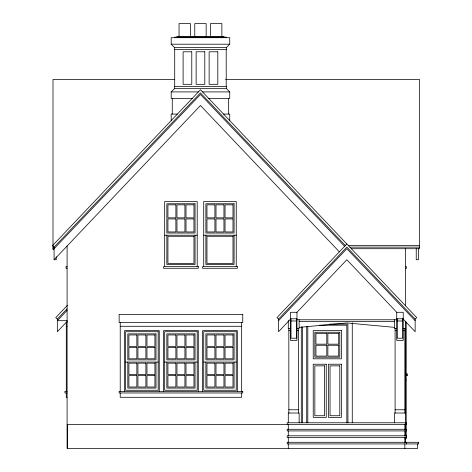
<?xml version="1.0" encoding="UTF-8"?>
<svg xmlns="http://www.w3.org/2000/svg" width="472" height="472" viewBox="0 0 472 472"><rect width="100%" height="100%" fill="white"/><g stroke="black" fill="none" stroke-linecap="round" stroke-linejoin="round"><path stroke-width="0.71" d="M56.251 256.792L56.251 259.736L54.085 259.736L200.464 105.492L339.368 251.859M67.407 305.349L55.761 317.621L57.336 319.113L57.336 331.716L67.301 321.214M57.336 319.113L67.095 308.83M67.095 310.405L57.336 320.689L67.101 320.689M346.843 243.983L276.958 317.621L278.533 319.113L278.533 331.716L290.457 319.149M278.533 319.113L346.843 247.133L415.153 319.113L415.153 331.716L403.224 319.149M278.533 320.689L346.843 248.709L415.153 320.689M296.965 312.293L290.457 312.293L290.457 340.377L296.965 340.377L296.965 312.293L346.843 259.736L396.722 312.293L396.722 340.377L403.224 340.377L403.224 312.293L396.722 312.293M192.228 98.418L171.188 98.418L171.188 91.91L174.439 88.659L226.483 88.659L229.74 91.91L229.74 98.418L208.695 98.418M226.483 47.454L229.74 44.203L229.74 37.695L171.188 37.695L171.188 44.203L174.439 47.454L226.483 47.454L226.483 49.625L174.439 49.625L174.439 47.454M415.153 319.113L416.723 317.621L200.464 89.739L52.51 245.641L54.085 247.133L54.085 259.736M299.136 327.367L346.843 322.948L394.551 327.367M171.188 44.203L229.74 44.203M174.669 79.461L53 79.461L53 249.853L200.464 94.465L344.601 246.349M225.551 79.461L419.49 79.461L419.49 248.709L351.327 248.709M171.188 91.91L198.405 91.91M202.523 91.91L229.74 91.91M177.36 114.082L171.188 114.082L171.188 120.59M223.563 114.082L229.74 114.082L229.74 120.59M164.681 235.203L197.207 235.203M203.715 235.203L236.242 235.203M348.413 245.641L419.49 245.641M53 247.133L54.085 247.133L200.464 92.89L345.345 245.558M349.835 247.133L419.49 247.133M53 248.709L54.085 248.709M67.095 266.645L66.009 266.645L66.009 268.273L67.095 268.273M405.395 266.645L406.481 266.645L406.481 268.273L405.395 268.273M290.457 318.795L296.965 318.795M396.722 318.795L403.224 318.795M296.965 319.774L396.722 319.774M291 320.966L296.422 320.966M397.265 320.966L402.681 320.966M299.136 321.402L394.551 321.402M67.095 322.488L66.281 322.488L66.281 391.341M329.533 324.111L347.929 324.111L347.929 422.782M319.591 325.196L346.843 325.196L346.843 422.782M66.281 326.282L67.095 326.282M120.224 326.282L241.664 326.282M290.457 328.453L288.292 328.453L288.292 320.5M296.965 328.453L299.136 328.453L299.136 319.774M396.722 328.453L394.551 328.453L394.551 319.774M403.224 328.453L405.395 328.453M288.834 330.618L290.457 330.618M296.965 330.618L298.593 330.618M395.093 330.618L396.722 330.618M403.224 330.618L404.852 330.618M125.646 362.065L158.173 362.065M164.681 362.065L197.207 362.065M203.715 362.065L236.242 362.065M405.395 373.989L407.56 373.989L407.56 375.618L405.395 375.618M405.395 379.954L406.209 379.954M67.095 391.341L64.924 391.341L64.924 392.964L67.095 392.964M67.095 397.3L66.281 397.3L66.281 392.964M288.834 409.773L298.593 409.773M395.093 409.773L404.852 409.773M405.395 413.024L394.551 413.024L394.551 422.782M67.095 424.411L406.481 424.411L406.481 422.782L287.206 422.782L287.206 424.411M67.095 429.833L67.638 429.833M404.852 438.842L406.209 438.842L406.209 322.028M418.404 248.709L418.404 259.736L416.239 259.736L416.239 248.709M417.59 443.928L417.59 448.4L67.095 448.4L67.095 246.024M406.481 442.299L406.481 443.928M406.457 436.199L406.457 437.827M405.395 248.237L405.395 305.679M405.395 321.22L405.395 429.461M405.395 430.906L405.395 435.957M405.395 437.402L405.395 442.689M404.852 328.453L404.852 413.024M404.852 424.411L404.852 429.461M404.852 430.906L404.852 435.957M404.852 437.402L404.852 442.689M404.852 443.928L404.852 448.4M402.681 318.795L402.681 338.212L397.265 338.212L397.265 318.795M395.093 328.453L395.093 413.024M352.265 322.718L352.265 422.782M307.809 326.665L307.809 422.782M306.723 326.323L306.723 422.782M302.387 327.131L302.387 422.782M301.301 326.807L301.301 422.782M299.136 422.782L299.136 413.024L288.292 413.024L288.292 422.782M298.593 328.453L298.593 413.024M296.422 318.795L296.422 338.212L291 338.212L291 318.795M288.834 328.453L288.834 413.024M288.292 424.411L288.292 429.496M288.292 430.918L288.292 436.039M288.292 437.42L288.292 442.583M288.292 443.928L288.292 448.4M241.664 322.488L241.664 391.341M241.664 392.964L241.664 397.3L120.224 397.3L120.224 392.964M237.327 391.341L237.327 330.618L202.63 330.618L202.63 391.341M236.242 266.645L236.242 201.585L203.715 201.585L203.715 266.645M234.077 235.203L234.077 264.479L205.886 264.479L205.886 235.203M234.077 362.065L234.077 388.084L205.886 388.084L205.886 362.065M228.654 98.418L228.654 114.082M226.483 88.659L226.483 86.488L174.439 86.488L174.439 88.659M226.212 37.695L226.212 37.152L174.711 37.152L174.711 37.695M226.212 49.625L226.212 86.488M224.047 37.152L224.047 36.609L176.882 36.609L176.882 37.152M221.875 36.609L221.875 23.6L210.494 23.6L210.494 36.609M206.158 36.609L206.158 23.6L194.771 23.6L194.771 36.609M198.293 391.341L198.293 330.618L163.595 330.618L163.595 391.341M197.207 266.645L197.207 201.585L164.681 201.585L164.681 266.645M195.042 235.203L195.042 264.479L166.852 264.479L166.852 235.203M195.042 362.065L195.042 388.084L166.852 388.084L166.852 362.065M190.434 36.609L190.434 23.6L179.047 23.6L179.047 36.609M174.711 49.625L174.711 86.488M172.268 98.418L172.268 114.082M159.259 391.341L159.259 330.618L124.561 330.618L124.561 391.341M156.008 362.065L156.008 388.084L127.818 388.084L127.818 362.065M120.224 322.488L120.224 391.341M67.638 424.411L67.638 448.4M191.785 51.79L183.112 51.79L183.112 84.323L191.785 84.323L191.785 51.79M204.801 51.79L196.128 51.79L196.128 84.323L204.801 84.323L204.801 51.79M217.81 51.79L209.137 51.79L209.137 84.323L217.81 84.323L217.81 51.79M195.042 203.757L166.852 203.757L166.852 233.032L195.042 233.032L195.042 203.757M234.077 203.757L205.886 203.757L205.886 233.032L234.077 233.032L234.077 203.757M175.885 204.842L167.932 204.842L167.932 217.852L175.885 217.852L175.885 204.842M184.924 204.842L176.97 204.842L176.97 217.852L184.924 217.852L184.924 204.842M193.957 204.842L186.003 204.842L186.003 217.852L193.957 217.852L193.957 204.842M214.919 204.842L206.966 204.842L206.966 217.852L214.919 217.852L214.919 204.842M223.958 204.842L216.005 204.842L216.005 217.852L223.958 217.852L223.958 204.842M232.991 204.842L225.038 204.842L225.038 217.852L232.991 217.852L232.991 204.842M175.885 218.937L167.932 218.937L167.932 231.947L175.885 231.947L175.885 218.937M184.924 218.937L176.97 218.937L176.97 231.947L184.924 231.947L184.924 218.937M193.957 218.937L186.003 218.937L186.003 231.947L193.957 231.947L193.957 218.937M214.919 218.937L206.966 218.937L206.966 231.947L214.919 231.947L214.919 218.937M223.958 218.937L216.005 218.937L216.005 231.947L223.958 231.947L223.958 218.937M232.991 218.937L225.038 218.937L225.038 231.947L232.991 231.947L232.991 218.937M193.957 236.283L167.932 236.283L167.932 263.394L193.957 263.394L193.957 236.283M232.991 236.283L206.966 236.283L206.966 263.394L232.991 263.394L232.991 236.283M198.293 266.645L163.595 266.645L163.595 268.273L198.293 268.273L198.293 266.645M237.327 266.645L202.63 266.645L202.63 268.273L237.327 268.273L237.327 266.645M242.75 314.352L119.139 314.352L119.139 322.488L242.75 322.488L242.75 314.352M341.421 330.618L313.231 330.618L313.231 358.808L341.421 358.808L341.421 330.618M158.173 331.704L125.646 331.704L125.646 390.255L158.173 390.255L158.173 331.704M197.207 331.704L164.681 331.704L164.681 390.255L197.207 390.255L197.207 331.704M236.242 331.704L203.715 331.704L203.715 390.255L236.242 390.255L236.242 331.704M339.793 332.247L314.853 332.247L314.853 357.186L339.793 357.186L339.793 332.247M326.783 333.332L315.939 333.332L315.939 344.171L326.783 344.171L326.783 333.332M338.707 333.332L327.869 333.332L327.869 344.171L338.707 344.171L338.707 333.332M156.008 333.869L127.818 333.869L127.818 359.894L156.008 359.894L156.008 333.869M195.042 333.869L166.852 333.869L166.852 359.894L195.042 359.894L195.042 333.869M234.077 333.869L205.886 333.869L205.886 359.894L234.077 359.894L234.077 333.869M136.85 334.955L128.897 334.955L128.897 346.342L136.85 346.342L136.85 334.955M145.889 334.955L137.936 334.955L137.936 346.342L145.889 346.342L145.889 334.955M154.922 334.955L146.969 334.955L146.969 346.342L154.922 346.342L154.922 334.955M175.885 334.955L167.932 334.955L167.932 346.342L175.885 346.342L175.885 334.955M184.924 334.955L176.97 334.955L176.97 346.342L184.924 346.342L184.924 334.955M193.957 334.955L186.003 334.955L186.003 346.342L193.957 346.342L193.957 334.955M214.919 334.955L206.966 334.955L206.966 346.342L214.919 346.342L214.919 334.955M223.958 334.955L216.005 334.955L216.005 346.342L223.958 346.342L223.958 334.955M232.991 334.955L225.038 334.955L225.038 346.342L232.991 346.342L232.991 334.955M326.783 345.256L315.939 345.256L315.939 356.1L326.783 356.1L326.783 345.256M338.707 345.256L327.869 345.256L327.869 356.1L338.707 356.1L338.707 345.256M136.85 347.427L128.897 347.427L128.897 358.808L136.85 358.808L136.85 347.427M145.889 347.427L137.936 347.427L137.936 358.808L145.889 358.808L145.889 347.427M154.922 347.427L146.969 347.427L146.969 358.808L154.922 358.808L154.922 347.427M175.885 347.427L167.932 347.427L167.932 358.808L175.885 358.808L175.885 347.427M184.924 347.427L176.97 347.427L176.97 358.808L184.924 358.808L184.924 347.427M193.957 347.427L186.003 347.427L186.003 358.808L193.957 358.808L193.957 347.427M214.919 347.427L206.966 347.427L206.966 358.808L214.919 358.808L214.919 347.427M223.958 347.427L216.005 347.427L216.005 358.808L223.958 358.808L223.958 347.427M232.991 347.427L225.038 347.427L225.038 358.808L232.991 358.808L232.991 347.427M136.85 363.145L128.897 363.145L128.897 374.532L136.85 374.532L136.85 363.145M145.889 363.145L137.936 363.145L137.936 374.532L145.889 374.532L145.889 363.145M154.922 363.145L146.969 363.145L146.969 374.532L154.922 374.532L154.922 363.145M175.885 363.145L167.932 363.145L167.932 374.532L175.885 374.532L175.885 363.145M184.924 363.145L176.97 363.145L176.97 374.532L184.924 374.532L184.924 363.145M193.957 363.145L186.003 363.145L186.003 374.532L193.957 374.532L193.957 363.145M214.919 363.145L206.966 363.145L206.966 374.532L214.919 374.532L214.919 363.145M223.958 363.145L216.005 363.145L216.005 374.532L223.958 374.532L223.958 363.145M232.991 363.145L225.038 363.145L225.038 374.532L232.991 374.532L232.991 363.145M326.24 364.231L313.231 364.231L313.231 417.36L326.24 417.36L326.24 364.231M341.421 364.231L328.412 364.231L328.412 417.36L341.421 417.36L341.421 364.231M324.612 365.859L314.853 365.859L314.853 415.738L324.612 415.738L324.612 365.859M339.793 365.859L330.034 365.859L330.034 415.738L339.793 415.738L339.793 365.859M136.85 375.618L128.897 375.618L128.897 387.005L136.85 387.005L136.85 375.618M145.889 375.618L137.936 375.618L137.936 387.005L145.889 387.005L145.889 375.618M154.922 375.618L146.969 375.618L146.969 387.005L154.922 387.005L154.922 375.618M175.885 375.618L167.932 375.618L167.932 387.005L175.885 387.005L175.885 375.618M184.924 375.618L176.97 375.618L176.97 387.005L184.924 387.005L184.924 375.618M193.957 375.618L186.003 375.618L186.003 387.005L193.957 387.005L193.957 375.618M214.919 375.618L206.966 375.618L206.966 387.005L214.919 387.005L214.919 375.618M223.958 375.618L216.005 375.618L216.005 387.005L223.958 387.005L223.958 375.618M232.991 375.618L225.038 375.618L225.038 387.005L232.991 387.005L232.991 375.618M242.75 391.341L119.139 391.341L119.139 392.964L242.75 392.964L242.75 391.341M406.481 429.29L287.206 429.29L287.206 430.918L406.481 430.918L406.481 429.29M406.481 435.798L287.206 435.798L287.206 437.42L406.481 437.42L406.481 435.798M418.676 442.299L287.206 442.299L287.206 443.928L418.676 443.928L418.676 442.299"/></g></svg>
